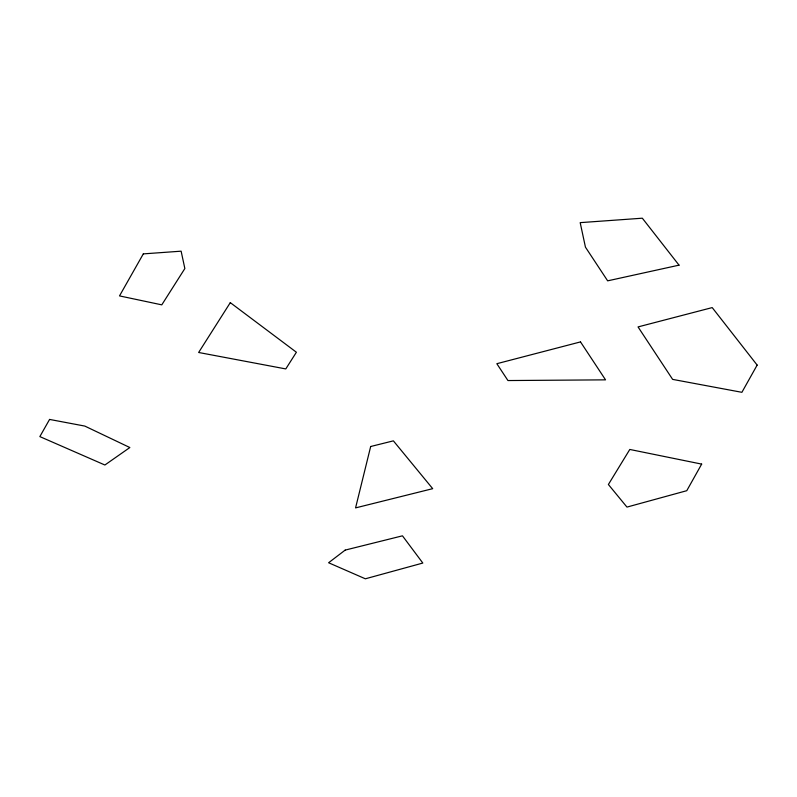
<?xml version="1.0" encoding="UTF-8"?>
<svg xmlns="http://www.w3.org/2000/svg" width="797" height="797" viewBox="0 0 797 797"><rect width="100%" height="100%" fill="white"/><g stroke="black" fill="none" stroke-linecap="round" stroke-linejoin="round"><path stroke-width="1.2" d="M370.675 446.509L355.572 507.898L432.701 488.671L393.379 440.851L370.675 446.509M701.669 464.103L686.775 490.693L626.96 507.091L608.39 484.496L629.799 449.458L701.669 464.103M757.15 365.086L741.897 392.313L672.628 379.382L638.038 326.919L712.209 307.592L757.15 365.086M49.573 419.431L39.85 436.597L104.885 465.01L129.851 447.535L84.801 426.076L49.573 419.431M143.311 253.884L119.51 295.906L161.791 304.852L184.854 268.539L181.128 251.175L143.311 253.884M230.293 302.641L198.642 352.483L285.784 368.931L296.394 352.244L230.293 302.641M345.181 550.099L328.603 562.752L365.355 578.801L422.818 563.051L402.465 535.823L345.181 550.099M580.515 341.903L496.84 363.701L507.948 380.548L605.541 379.85L580.515 341.903M679.034 265.152L607.653 280.843L585.446 247.16L580.186 222.642L642.332 218.199L679.034 265.152"/></g></svg>
